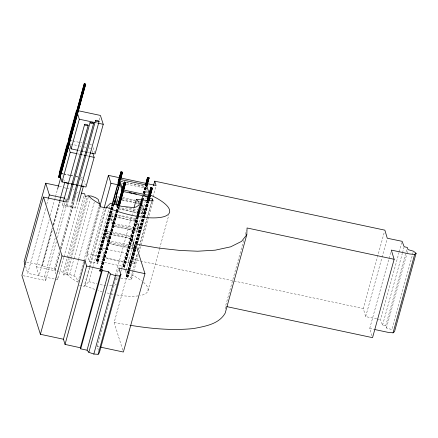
<?xml version="1.0" encoding="UTF-8"?>
<svg xmlns="http://www.w3.org/2000/svg" width="438" height="438" viewBox="0 0 438 438"><rect width="100%" height="100%" fill="white"/><g stroke="black" fill="none" stroke-linecap="round" stroke-linejoin="round"><path stroke-width="0.33" stroke-dasharray="2.19 1.64" d="M225.373 309.031L225.471 306.348L243.796 239.827M63.806 257.402L57.657 279.718L27.764 273.312L45.908 207.448M46.811 204.157L48.262 198.885M52.242 227.848L39.048 275.765L36.184 266.747L49.204 219.493M50.288 215.551L54.443 200.456M54.624 199.799L55.347 197.177M55.527 196.52L57.34 189.955M53.146 224.568L59.475 201.595M67.036 274.287A43.329 13.102 15.4 0 0 77.685 282.028L76.612 277.763L73.978 275.984L69.669 274.402L65.716 274.221L63.833 275.064L63.088 272.179L55.122 270.465L54.575 268.708L42.47 266.123L42.229 265.439L52.565 227.897M53.294 225.263L59.825 201.551M42.47 266.123L52.631 229.244M53.721 225.291L60.252 201.579M62.459 204.891L63.187 202.252M55.221 238.02L44.517 276.876L45.694 280.495L23.219 275.71M56.31 234.067L66.105 198.502M65.941 206.013A1.845 0.558 15.4 0 0 63.674 204.77A1.845 0.558 15.4 0 0 62.984 205.57A1.845 0.558 15.4 0 0 65.941 206.013L66.664 203.374M45.694 280.495L56.392 241.634M57.482 237.681L66.915 203.435M67.113 205.882L68.563 200.62M70.589 206.999A1.845 0.558 15.4 0 0 68.328 205.761A1.845 0.558 15.4 0 0 67.638 206.561A1.845 0.558 15.4 0 0 70.589 206.999L72.04 201.743M54.575 268.708L59.469 250.925M60.198 248.291L73.075 201.529M71.766 206.867L73.217 201.589M55.818 273.925L54.794 270.706L59.858 252.326M60.762 249.047L73.962 201.13M55.122 270.465L60.017 252.682M60.926 249.392L76.343 193.41M99.152 120.056L99.88 117.422M75.243 207.99A1.845 0.558 15.4 0 0 72.982 206.747A1.845 0.558 15.4 0 0 72.292 207.552A1.845 0.558 15.4 0 0 75.243 207.99L76.88 202.055M63.986 256.745L78.993 202.268M63.088 272.179L84.315 195.118M63.833 275.064L68.366 258.601M68.547 257.938L85.24 197.346M65.716 274.221L86.943 197.166M67.03 274.281L71.202 259.132M71.383 258.475L88.257 197.226M69.669 274.402L73.841 259.252M74.022 258.595L90.354 199.317M73.978 275.984L78.331 260.177M78.511 259.515L94.296 202.219M77.904 282.143L83.532 261.727M83.713 261.07L99.13 205.088M112.32 210.782L97.805 263.473L89.357 261.667L86.828 253.744L99.705 206.982M85.498 260.763L100.192 207.415M89.357 261.667L104.052 208.318M79.453 285.275L84.123 286.288L89.199 267.848M89.385 267.185L105.35 209.227M89.779 267.76L84.884 285.543L86.604 286.288A43.329 13.102 15.4 0 0 95.265 289.545M89.965 267.103L105.925 209.145M84.123 286.288L88.892 281.634L92.517 268.461M92.697 267.799L108.843 209.183M109.029 208.526L109.933 205.23M111.997 210.541L98.019 261.283L97.313 261.311L96.459 260.78L117.149 185.652M96.502 260.949L111.931 204.935M112.112 204.278L117.192 185.821M117.379 185.164L117.921 183.188M96.459 260.78L110.688 209.961M110.869 209.304L117.948 183.599M96.825 261.152L110.803 210.41M111.531 207.771L118.249 183.391M97.805 263.473L96.968 260.829L110.934 210.114M111.121 209.457L112.391 204.847M112.571 204.19L117.647 185.745M96.71 260.709L97.165 260.758L111.142 210.01M111.323 209.353L117.86 185.63M97.313 261.311L111.29 210.563M111.471 209.906L112.922 204.634M113.65 201.995L116.01 193.432M117.822 186.84L118.183 185.52M98.019 261.283L97.652 260.911L113.081 204.896M97.767 261.36L113.376 204.683M97.975 261.114L111.953 210.371M112.133 209.709L113.59 204.436M112.177 209.884L113.634 204.612M101.791 248.242L105.876 233.416L130.688 238.688L133.847 248.636L129.763 263.462L104.95 258.19L101.791 248.242L126.604 253.52L129.763 263.462M106.576 230.875L110.661 216.043L135.473 221.321L138.632 231.269L134.548 246.096L109.735 240.818L106.576 230.875L131.389 236.148L134.548 246.096M140.259 203.949L143.418 213.897L139.333 228.724L114.521 223.451L111.362 213.503L112.248 210.278M112.424 209.638L113.847 204.48M112.5 210.125L113.951 204.853M100.565 271.565L99.711 271.04L116.048 211.729M116.229 211.067L117.499 206.457M99.754 271.21L116.092 211.899M116.278 211.236L117.548 206.626M99.711 271.04L117.756 206.38M100.083 271.412L100.444 270.093M100.625 269.436L116.42 212.101M116.601 211.439L118.052 206.167M99.968 270.963L100.422 271.012L116.579 212.364M116.76 211.702L118.211 206.429M101.474 268.27L116.902 212.255M117.088 211.598L118.359 206.982M101.632 268.532L117.061 212.518M117.242 211.861L118.517 207.245M101.928 268.324L118.813 207.032M102.142 268.078L117.389 212.72M117.57 212.063L119.021 206.791M102.185 268.248L119.065 206.96M115.44 275.157L131.586 216.542M131.767 215.879L133.946 207.979M98.473 350.252L97.17 346.42L116.398 276.602M116.579 275.945L118.211 270.022M120.91 271.45L121.457 269.474M121.638 268.812L138.873 206.243M138.222 217.511L124.611 266.939L123.899 266.961L123.045 266.43L136.53 217.489M137.203 215.031L142.383 196.251M143.193 193.284L145.192 186.03M123.089 266.605L136.7 217.177M136.886 216.52L142.328 196.744M143.237 193.454L145.235 186.205M123.045 266.43L136.733 217.593M137.455 214.954L141.266 201.113M141.452 200.456L142.542 196.503M143.445 193.207L145.443 185.958M123.412 266.802L137.028 217.379M137.209 216.717L142.837 196.29M143.746 192.994L145.558 186.402M123.297 266.359L123.757 266.408L137.187 217.642M137.368 216.98L141.726 201.168M141.907 200.505L142.996 196.553M143.905 193.257L145.717 186.665M123.899 266.961L143.319 196.443M144.135 193.47L145.865 187.218M124.611 266.939L124.239 266.567L143.478 196.706M144.387 193.415L146.018 187.48M124.354 267.01L137.97 217.582M138.151 216.925L142.509 201.108M142.689 200.451L143.593 197.155M144.502 193.859L146.139 187.929M124.562 266.764L143.806 196.908M144.715 193.612L146.347 187.683M138.403 216.854L142.761 201.037M142.941 200.374L143.85 197.078M144.759 193.788L146.391 187.853M126.1 270.744L125.788 272.08A43.329 13.102 15.4 0 1 141.693 280.802M126.281 270.082L140.614 218.053M140.795 217.396L146.237 197.637M125.832 207.47L144.118 211.357L146.779 201.683M129.5 271.264L127.863 277.194L126.67 277.062L126.297 276.69L142.454 218.036M142.635 217.379L146.993 201.562M126.341 276.86L142.498 218.206M142.679 217.549L147.037 201.732M126.297 276.69L142.711 217.965M142.892 217.303L147.25 201.485M122.777 350.104L114.137 322.549L128.307 271.133M128.465 270.52L135.2 246.09M135.928 243.451L147.546 201.277M126.555 276.613L127.009 276.668L135.358 246.353M136.087 243.714L143.166 218.014M143.346 217.352L147.705 201.54M120.778 278.36L131.559 279.378L130.929 277.385L127.173 276.586L128.624 271.314M128.805 270.657L135.517 246.287M136.245 243.654L143.319 217.965M143.5 217.308L147.858 201.502M127.157 277.216L128.788 271.286M128.969 270.629L135.687 246.244M136.41 243.61L148.028 201.431M135.057 249.184L131.701 238.617L104.671 232.868L108.027 243.44L135.057 249.184L135.462 247.7L132.106 237.133L105.076 231.384L108.432 241.957L135.462 247.7M139.837 231.811L136.486 221.245L109.456 215.501L112.807 226.068L139.837 231.811L140.248 230.333L136.891 219.761L109.861 214.018L113.218 224.584L140.248 230.333M116.607 205.592L117.592 208.696L144.622 214.445L145.033 212.961L141.677 202.394L138.381 201.694M127.863 277.194L127.496 276.821L135.846 246.506M136.568 243.873L143.648 218.168M143.834 217.511L148.186 201.694M127.611 277.27L129.243 271.336M129.424 270.679L135.78 247.612M136.87 243.659L143.768 218.617M144.491 215.978L148.487 201.48M127.819 277.024L129.27 271.752M129.998 269.118L135.807 248.028M137.078 243.413L143.976 218.37M144.157 217.713L148.696 201.239M129.681 270.602L135.851 248.198M137.121 243.583L144.02 218.54M144.201 217.883L148.739 201.409M86.828 253.744L134.51 263.895L133.136 259.537L136.223 248.341M136.946 245.707L144.387 218.699M144.567 218.042L149.101 201.579M134.51 263.895L137.412 253.356M138.501 249.403L139.404 246.112M139.585 245.45L151.745 201.327M153.01 196.711L155.917 186.177M130.929 277.385L132.38 272.118M132.566 271.461L137.461 253.679M138.55 249.726L147.075 218.77M147.261 218.113L151.794 201.644M131.559 279.378L133.552 272.135M133.732 271.472L138.085 255.666M138.994 252.376L152.78 202.318M147.934 290.821L159.366 249.331M159.547 248.669L168.8 215.08M245.247 234.56L246.331 230.607M376.647 318.891L365.686 316.603L363.277 308.538L384.318 232.14M365.686 316.603L381.832 257.982M382.013 257.325L386.913 239.542M371.982 335.82L369.721 328.467L390.942 251.412M413.094 252.502L391.868 329.562L386.431 328.002L385.708 325.806L382.566 325.133L380.512 319.696L399.018 252.518M399.199 251.855L401.739 242.636M382.566 325.133L402.341 253.345M402.522 252.682L403.973 247.415M385.708 325.806L406.754 249.403M386.431 328.002L406.754 254.237M406.935 253.58L407.658 250.947M116.563 284.027L114.395 285.477L112.5 285.647M111.865 285.707L108.635 285.62M115.386 277.856L118.079 278.108M100.11 284.733L106.012 285.346M114.137 322.549L129.615 325.171M377.288 319.023L380.512 319.696M369.721 328.467L374.266 329.431M95.922 122.749L97.915 123.171M70.983 140.576L72.314 140.861M72.976 141.003L82.284 142.98M85.607 143.686L86.938 143.971M89.593 144.535L92.254 145.098M70.715 144.107L78.024 145.662M78.692 145.805L81.348 146.369M84.008 146.933L86.001 147.36M88.662 147.924L90.655 148.345M78.451 150.426L79.776 150.71M83.1 151.417L85.098 151.838M87.753 152.402L89.084 152.687M77.515 153.815L79.508 154.236M82.169 154.806L83.499 155.085M86.823 155.791L88.153 156.076M121.003 181.179L122.979 181.6M126.275 182.301L145.394 186.364M120.231 181.305L123.494 182M126.757 182.695L145.044 186.583L147.611 194.664M121.852 183.155L123.171 183.434M126.467 184.135L145.586 188.198M63.187 173.826L61.857 173.547L62.678 176.12M63.849 173.968L69.834 175.238M70.496 175.381L73.157 175.945M75.818 176.514L77.811 176.936M61.884 173.623L63.209 173.902M63.877 174.045L69.856 175.32M70.523 175.457L73.179 176.027M75.84 176.591L77.833 177.012M81.156 177.719L82.486 178.003M69.346 183.473L70.677 183.752M74 184.458L75.993 184.885M78.654 185.449L79.984 185.728M68.706 183.407L70.699 183.829M74.022 184.535L76.02 184.962M78.676 185.526L80.006 185.811M117.45 196.41L119.41 196.826M122.673 197.522L135.085 200.161M139.656 201.13L140.959 201.409L144.118 211.357M117.942 197.346L119.262 197.626M121.901 198.19L135.085 200.993M135.742 201.13L137.724 201.551M59.289 186.095L62.525 186.785M122.147 199.81L134.674 202.471M135.337 202.613L137.97 203.172M138.632 203.314L141.266 203.873L144.622 214.445M121.978 200.062L134.384 202.701M135.035 202.838L137.647 203.396M64.058 187.749L65.968 188.159M66.609 188.291L69.79 188.975M72.976 189.654L74.252 189.928M118.003 207.218L145.033 212.961M143.418 213.897L118.605 208.625L117.811 206.134M111.362 213.503L136.174 218.781L139.333 228.724M138.632 231.269L113.82 225.992L110.661 216.043M133.847 248.636L109.035 243.364L105.876 233.416M133.136 259.537L139.826 260.96M140.499 261.103L363.277 308.538M96.968 260.829L123.998 266.578L124.578 268.406M26.707 262.121L42.229 265.439M36.184 266.747L54.794 270.706M76.71 192.09L78.035 192.375M97.17 346.42L99.136 346.841M88.892 281.634L96.99 283.868M123.757 266.408L124.239 266.567M97.165 260.758L97.652 260.911M127.009 276.668L127.496 276.821M100.422 271.012L100.904 271.171M115.698 278.688L117.176 280.035M147.633 191.477L148.422 193.968M114.647 196.646L115.041 197.888M93.059 147.628L94.663 152.692M91.925 150.387L92.528 152.287M124.77 269.014L127.173 276.586M83.757 180.04L85.361 185.104M80.674 178.146L81.49 180.719M82.716 184.584L83.127 185.871M63.696 179.339L64.309 181.272M56.841 277.144L57.657 279.718M25.541 266.134L27.764 273.312M143.5 282.28A43.329 13.102 15.4 0 1 140.384 295.519M138.14 295.896A43.329 13.102 15.4 0 1 115.9 294.774M113.212 294.281A43.329 13.102 15.4 0 1 111.586 293.953M109.401 293.487A43.329 13.102 15.4 0 1 106.111 292.71M102.278 291.697A43.329 13.102 15.4 0 1 97.937 290.41"/><path stroke-width="0.66" d="M130.289 325.281C151.181 328.746 172.484 330.685 193.629 328.544C205.094 326.272 218.956 324.279 225.22 313.055L246.808 234.675L247.059 227.974L394.14 259.285L372.552 337.66L226.807 306.633M58.643 185.958L45.711 183.194L24.123 261.568L25.136 264.831M66.499 199.706L67.282 202.115L43.488 197.051L21.9 275.425L40.405 334.303L63.433 339.226L65.038 344.416L80.368 347.761L80.712 348.845L87.052 350.192L88.837 352.322L93.836 354.063L98.117 354.309L99.344 352.809L120.937 274.434L118.758 268.045L144.967 273.651L123.379 352.032L100.444 347.12M48.448 198.228L49.352 194.937L45.711 183.194M68.323 140.012L76.491 110.354L76.896 111.624M58.561 176.968L84.233 83.762L85.142 83.806L85.711 84.238L60.039 177.445L58.659 177.176L58.895 176.897M58.659 177.176L84.233 83.762M59.256 175.583L60.165 172.304M60.526 170.99L61.068 169.019M61.429 167.71L62.333 164.425M63.598 159.832L65.043 154.581M65.766 151.953L66.308 149.988M66.669 148.674L67.211 146.703M67.572 145.389L68.481 142.109M68.843 140.795L69.385 138.83M69.746 137.516L70.649 134.231M71.914 129.637L73.36 124.387M74.082 121.764L74.624 119.793M74.986 118.479L75.528 116.513M75.889 115.199L76.798 111.914M77.159 110.606L77.701 108.635M78.063 107.321L79.508 102.07M80.231 99.448L81.676 94.192M82.399 91.569L82.941 89.598M83.302 88.29L83.844 86.319M59.13 177.401L84.802 84.195L84.331 83.97M59.705 177.51L85.377 84.31L85.711 84.238M85.613 84.03L60.039 177.445M57.52 189.298L60.773 177.483M68.684 183.33L62.037 181.918L70.206 152.26L68.394 146.566M77.783 150.283L71.137 148.871L79.305 119.218L77.296 112.889M59.656 200.938L64.72 182.558L68.706 183.407M63.368 201.589L84.633 124.397M67.572 200.073L88.109 125.52A1.845 0.558 15.4 0 0 85.848 124.277A1.845 0.558 15.4 0 0 85.158 125.076A1.845 0.558 15.4 0 0 88.109 125.52M68.744 199.963L90.102 122.421M72.221 201.086L93.579 123.543A1.845 0.558 15.4 0 0 91.318 122.301A1.845 0.558 15.4 0 0 90.628 123.1A1.845 0.558 15.4 0 0 93.579 123.543M73.584 200.27L95.572 120.445M40.405 334.303L61.993 255.929L43.488 197.051M77.061 201.392L99.048 121.567A1.845 0.558 15.4 0 0 96.787 120.324A1.845 0.558 15.4 0 0 96.097 121.123A1.845 0.558 15.4 0 0 99.048 121.567M79.174 201.611L83.329 186.517L80.669 185.947M92.725 152.917L94.132 157.346L85.963 187.004L80.647 185.871M78.49 110.781L100.422 115.44L103.237 124.304L95.068 153.957L89.746 152.829M99.891 206.32L108.416 175.364L119.673 177.762M63.433 339.226L85.021 260.851L61.993 255.929M65.038 344.416L86.625 266.036L85.021 260.851M104.233 207.661L110.945 183.292L108.416 175.364M106.111 208.488L106.472 207.169L108.191 207.913A43.329 13.102 15.4 0 0 164.015 216.629A43.329 13.102 15.4 0 0 150.338 194.998M118.057 182.356L120.959 171.811L121.671 171.789L122.525 172.32L120.532 179.569M118.101 182.526L120.959 171.811M118.309 182.285L121.036 172.397M118.43 182.728L121.331 172.183L121.008 171.986M118.731 183.544L121.819 172.342L122.525 172.32M119.005 184.256L119.733 181.617M120.094 180.303L122.273 172.391M118.851 185.329L119.579 182.69M120.302 180.056L122.481 172.145M116.716 193.404L117.264 191.428M118.895 185.498L119.623 182.86M114.022 203.834L114.915 200.609M116.322 195.49L118.632 187.108M118.988 185.821L119.875 182.597M114.132 204.196L119.393 185.093L118.556 182.454M117.685 205.794L124.217 182.071L124.929 182.049L125.783 182.575L119.251 206.298M117.729 205.964L124.217 182.071M117.937 205.723L121.025 194.516M121.386 193.202L124.474 181.994M118.238 205.51L124.589 182.443L124.261 182.241M118.72 205.663L125.071 182.597L125.783 182.575M118.994 206.375L125.531 182.651M119.388 205.471L123.379 190.973M123.74 189.654L125.739 182.405M80.368 347.761L101.961 269.381L86.625 266.036M80.712 348.845L102.3 270.47L101.961 269.381M87.052 350.192L108.64 271.817L102.3 270.47M88.837 352.322L110.425 273.942L108.64 271.817M134.127 207.316L136.3 199.416L153.147 200.998L152.517 199.011L149.391 198.343M93.836 354.063L115.424 275.688L119.705 275.929L120.937 274.434M98.117 354.309L119.705 275.929M145.372 185.373L147.551 177.467L148.745 177.598L149.112 177.97L146.752 186.539M145.416 185.542L147.551 177.467M146.352 182.662L147.803 177.39M145.739 185.745L147.918 177.839L147.595 177.636M146.407 185.241L148.405 177.992L149.112 177.97M146.5 186.61L148.86 178.042M146.527 187.026L149.068 177.801M146.96 201.042L148.203 196.525M147.173 200.905L148.444 196.29M148.81 194.97L150.803 187.721L152.002 187.853L152.369 188.225L148.92 200.746M147.217 201.075L150.803 187.721M147.611 200.171L148.701 196.213M149.424 193.58L151.061 187.65M147.726 200.615L151.176 188.094L150.847 187.891M148.208 200.774L151.657 188.252L152.369 188.225M148.668 200.823L152.117 188.302M148.876 200.577L152.325 188.055M153.459 185.772L154.729 181.157L384.865 230.164L387.274 238.228L402.1 241.322L404.159 246.758L407.296 247.426L408.019 249.627L413.456 251.188L416.1 253.279L394.512 331.659L393.05 332.842L387.898 332.316L374.912 329.568M151.975 200.987L152.517 199.011M393.05 332.842L414.638 254.467L416.1 253.279M246.808 234.675L241.568 241.371L230.673 246.829L215.217 250.169L197.664 251.22L180.374 250.481L159.279 248.16L135.725 244.174L144.967 273.651M414.638 254.467L409.486 253.941L391.309 250.093L394.14 259.285M84.802 84.195L85.377 84.31M79.305 119.218L95.26 122.607M98.583 123.313L103.237 124.304M70.053 143.965L67.392 143.401L59.223 173.059L59.623 174.324M81.107 150.99L82.437 151.274M85.76 151.981L87.091 152.26M70.206 152.26L76.853 153.672M80.176 154.379L81.501 154.663M84.162 155.227L86.155 155.649M88.815 156.218L94.132 157.346M120.998 178.047L146.161 183.402M147.486 183.686L156.098 185.515L154.729 181.157M120.089 179.416L145.805 184.88M110.945 183.292L119.393 185.093M123.445 189.988L149.155 195.452M129.265 192.501L131.876 193.059M133.185 193.333L136.448 194.029M143.631 195.556L146.243 196.109M123.04 191.466L148.75 196.936M71.339 183.894L73.338 184.316M76.661 185.022L77.986 185.307M71.367 183.971L73.36 184.398M76.683 185.104L78.013 185.383M49.352 194.937L64.819 198.228M81.358 193.087L84.676 193.804L85.421 196.689L87.304 195.846L91.257 196.027L95.566 197.609L98.2 199.389L100.379 206.752L105.711 207.913L110.48 203.254L121.698 206.353L132.194 207.448L135.983 207.103L139.235 204.929L138.764 201.655L136.3 199.416M147.918 177.839L148.405 177.992M121.331 172.183L121.819 172.342M151.176 188.094L151.657 188.252M124.589 182.443L125.071 182.597M110.425 273.942L115.424 275.688M146.462 185.022L149.227 193.727M148.148 196.268L148.559 197.56M119.432 179.279L122.591 189.221M119.021 180.757L121.983 190.087M116.147 196.136L118.512 203.593M115.435 199.131L117.411 205.351M115.03 200.615L116.409 204.968M69.33 143.177L71.137 148.871M60.225 176.224L62.037 181.918M99.273 203.654A43.329 13.102 15.4 0 1 88.624 195.906"/></g></svg>
